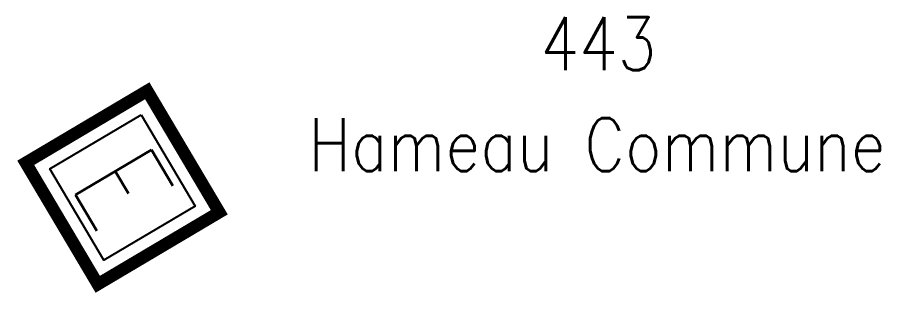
# Model space of a CAD drawing. Header units: millimetres. Extents: x 149190 to 149995, y 138063 to 138359.
# Drawn here: x 149883.68 to 149908.1, y 138275.51 to 138283.31 of the extents above; entities that cross this region are included whole.
import ezdxf
from ezdxf.enums import TextEntityAlignment as Align

# ---------------------------------------------------------------- set-up
doc = ezdxf.new("R2010")
doc.units = ezdxf.units.MM
doc.layers.add('M_200', color=7, linetype='CONTINUOUS')
doc.styles.add('M_ROMANS', font='ROMANS.shx', dxfattribs={"width": 0.75})
doc.styles.get("Standard").update_dxf_attribs({"font": 'romans.shx', "width": 0.85})

# ---------------------------------------------------------------- blocks, each defined once
blk = doc.blocks.new('M_200_59')
at = {"layer": 'M_200', "color": 0, "linetype": 'Continuous', "const_width": 0.35, "flags": 128}
blk.add_lwpolyline([(4, 4), (4, 0), (0, 0), (0, 4)], close=True, dxfattribs=at)
at = {"layer": 'M_200', "color": 0, "linetype": 'Continuous'}
blk.add_lwpolyline([(0.5, 3.5), (3.5, 3.5), (3.5, 0.5), (0.5, 0.5)], close=True, dxfattribs=at)
at = {"layer": 'M_200', "insert": (2, 2), "char_height": 2.5, "width": 4, "attachment_point": 5}
blk.add_mtext('E', dxfattribs=at)
at = {"layer": 'M_200', "color": 0, "linetype": 'Continuous', "width": 0.85}
for tag, p in [('NUM', (2, 17.06)), ('NOM', (2, 10.649))]:
    blk.add_attdef(tag, text='', height=4, dxfattribs=at).set_placement(p, align=Align.MIDDLE)
at = {"layer": 'M_200', "color": 0, "linetype": 'Continuous', "style": 'M_ROMANS', "width": 0.75, "flags": 3}
for tag, p in [('DEF_LEG', (1.869, -2.994)), ('DEF_COUP', (1.869, -5.494)), ('DEF_TYPE', (1.869, -7.994))]:
    blk.add_attdef(tag, text='', height=1.2, dxfattribs=at).set_placement(p, align=Align.MIDDLE)

msp = doc.modelspace()

# ---------------------------------------------------------------- block references
at = {"layer": 'M_200'}
ref = msp.add_blockref('M_200_59', (149883.923, 138279.191), dxfattribs=dict(at, rotation=300.66182700725))
ref.add_attrib('NUM', '443', dxfattribs={"color": 0, "linetype": 'Continuous', "height": 1.5, "width": 0.85}).set_placement((149900.136, 138282.564), align=Align.MIDDLE)
ref.add_attrib('NOM', 'Hameau Commune', dxfattribs={"color": 0, "linetype": 'Continuous', "height": 1.5, "width": 0.85}).set_placement((149900.099, 138279.707), align=Align.MIDDLE)

doc.saveas('drawing.dxf')
